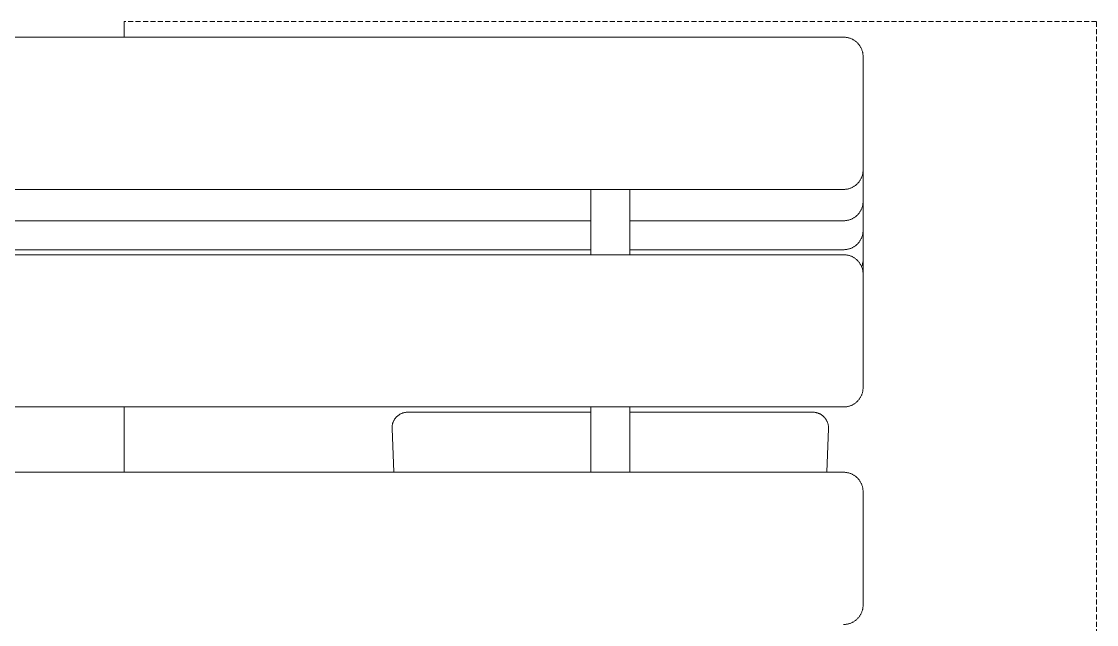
# Model space of a CAD drawing. Header units: millimetres. Extents: x -273 to 4197, y -77 to 2867.
# Drawn here: x 1527.9 to 1804.3, y 1538.4 to 1693.5 of the extents above; entities that cross this region are included whole.
import ezdxf

# ---------------------------------------------------------------- set-up
doc = ezdxf.new("R2010")
doc.units = ezdxf.units.MM
doc.linetypes.add('HIDDEN', pattern=[1.905, 1.27, -0.635])
doc.layers.add('ZANO_R', color=7, linetype='Continuous', lineweight=0)
doc.layers.add('ZANO_R_przerywana', color=7, linetype='HIDDEN', lineweight=0)

msp = doc.modelspace()

# ---------------------------------------------------------------- linework, layer by layer
at = {"layer": 'ZANO_R'}
for p, q in [((1554.31, 1693.49), (1554.31, 1689.46)), ((-50.69, 1689.46), (1739.31, 1689.46)), ((1739.31, 1689.46), (1739.48, 1689.45)), ((1739.48, 1689.45), (1739.65, 1689.44)), ((1739.65, 1689.44), (1739.82, 1689.43)), ((1739.82, 1689.43), (1739.99, 1689.41)), ((1739.99, 1689.41), (1740.16, 1689.38)), ((1740.16, 1689.38), (1740.33, 1689.35)), ((1740.33, 1689.35), (1740.49, 1689.31)), ((1740.49, 1689.31), (1740.66, 1689.27)), ((1740.66, 1689.27), (1740.82, 1689.22)), ((1740.82, 1689.22), (1740.98, 1689.17)), ((1740.98, 1689.17), (1741.14, 1689.11)), ((1741.14, 1689.11), (1741.3, 1689.04)), ((1741.3, 1689.04), (1741.46, 1688.97)), ((1741.46, 1688.97), (1741.61, 1688.9)), ((1741.61, 1688.9), (1741.76, 1688.81)), ((1741.76, 1688.81), (1741.91, 1688.73)), ((1741.91, 1688.73), (1742.05, 1688.64)), ((1742.05, 1688.64), (1742.19, 1688.54)), ((1742.19, 1688.54), (1742.33, 1688.44)), ((1742.33, 1688.44), (1742.46, 1688.33)), ((1742.46, 1688.33), (1742.6, 1688.22)), ((1742.6, 1688.22), (1742.72, 1688.11)), ((1742.72, 1688.11), (1742.84, 1687.99)), ((1742.84, 1687.99), (1742.96, 1687.87)), ((1742.96, 1687.87), (1743.08, 1687.74)), ((1743.08, 1687.74), (1743.19, 1687.61)), ((1743.19, 1687.61), (1743.29, 1687.48)), ((1743.29, 1687.48), (1743.39, 1687.34)), ((1743.39, 1687.34), (1743.49, 1687.2)), ((1743.49, 1687.2), (1743.58, 1687.05)), ((1743.58, 1687.05), (1743.67, 1686.91)), ((1743.67, 1686.91), (1743.75, 1686.76)), ((1743.75, 1686.76), (1743.82, 1686.6)), ((1743.82, 1686.6), (1743.9, 1686.45)), ((1743.9, 1686.45), (1743.96, 1686.29)), ((1743.96, 1686.29), (1744.02, 1686.13)), ((1744.02, 1686.13), (1744.08, 1685.97)), ((1744.08, 1685.97), (1744.12, 1685.81)), ((1744.12, 1685.81), (1744.17, 1685.64)), ((1744.17, 1685.64), (1744.2, 1685.47)), ((1744.2, 1685.47), (1744.24, 1685.31)), ((1744.24, 1685.31), (1744.26, 1685.14)), ((1744.26, 1685.14), (1744.28, 1684.97)), ((1744.28, 1684.97), (1744.3, 1684.8)), ((1744.3, 1684.8), (1744.31, 1684.63)), ((1744.31, 1684.63), (1744.31, 1684.46)), ((1744.31, 1684.46), (1744.31, 1683.27)), ((1744.31, 1683.27), (1744.31, 1655.3)), ((1743.58, 1652.7), (1743.49, 1652.56)), ((1743.67, 1652.85), (1743.58, 1652.7)), ((1743.75, 1653), (1743.67, 1652.85)), ((1743.82, 1653.15), (1743.75, 1653)), ((1743.9, 1653.31), (1743.82, 1653.15)), ((1743.96, 1653.46), (1743.9, 1653.31)), ((1744.02, 1653.62), (1743.96, 1653.46)), ((1744.08, 1653.79), (1744.02, 1653.62)), ((1744.12, 1653.95), (1744.08, 1653.79)), ((1744.17, 1654.12), (1744.12, 1653.95)), ((1744.2, 1654.28), (1744.17, 1654.12)), ((1744.24, 1654.45), (1744.2, 1654.28)), ((1744.26, 1654.62), (1744.24, 1654.45)), ((1744.28, 1654.79), (1744.26, 1654.62)), ((1744.3, 1654.96), (1744.28, 1654.79)), ((1744.31, 1655.13), (1744.3, 1654.96)), ((1744.31, 1655.3), (1744.31, 1655.13)), ((1744.31, 1655.18), (1744.31, 1650.96)), ((1739.31, 1650.3), (-50.69, 1650.3)), ((1674.31, 1633.51), (1674.31, 1650.3)), ((1684.31, 1633.51), (1684.31, 1650.3)), ((1739.48, 1650.3), (1739.31, 1650.3)), ((1739.65, 1650.31), (1739.48, 1650.3)), ((1739.82, 1650.33), (1739.65, 1650.31)), ((1739.99, 1650.35), (1739.82, 1650.33)), ((1740.16, 1650.37), (1739.99, 1650.35)), ((1740.33, 1650.4), (1740.16, 1650.37)), ((1740.49, 1650.44), (1740.33, 1650.4)), ((1740.66, 1650.48), (1740.49, 1650.44)), ((1740.82, 1650.53), (1740.66, 1650.48)), ((1740.98, 1650.59), (1740.82, 1650.53)), ((1741.14, 1650.65), (1740.98, 1650.59)), ((1741.3, 1650.71), (1741.14, 1650.65)), ((1741.46, 1650.78), (1741.3, 1650.71)), ((1741.61, 1650.86), (1741.46, 1650.78)), ((1741.76, 1650.94), (1741.61, 1650.86)), ((1741.91, 1651.03), (1741.76, 1650.94)), ((1742.05, 1651.12), (1741.91, 1651.03)), ((1742.19, 1651.21), (1742.05, 1651.12)), ((1742.33, 1651.31), (1742.19, 1651.21)), ((1742.46, 1651.42), (1742.33, 1651.31)), ((1742.6, 1651.53), (1742.46, 1651.42)), ((1742.72, 1651.64), (1742.6, 1651.53)), ((1742.84, 1651.76), (1742.72, 1651.64)), ((1742.96, 1651.89), (1742.84, 1651.76)), ((1743.08, 1652.01), (1742.96, 1651.89)), ((1743.19, 1652.14), (1743.08, 1652.01)), ((1743.29, 1652.28), (1743.19, 1652.14)), ((1743.39, 1652.42), (1743.29, 1652.28)), ((1743.49, 1652.56), (1743.39, 1652.42)), ((1744.31, 1650.96), (1744.31, 1647.24)), ((1744.31, 1647.24), (1744.31, 1647.07)), ((1743.49, 1644.5), (1743.39, 1644.36)), ((1743.58, 1644.64), (1743.49, 1644.5)), ((1743.67, 1644.79), (1743.58, 1644.64)), ((1743.75, 1644.94), (1743.67, 1644.79)), ((1743.82, 1645.09), (1743.75, 1644.94)), ((1743.9, 1645.25), (1743.82, 1645.09)), ((1743.96, 1645.41), (1743.9, 1645.25)), ((1744.02, 1645.57), (1743.96, 1645.41)), ((1744.08, 1645.73), (1744.02, 1645.57)), ((1744.12, 1645.89), (1744.08, 1645.73)), ((1744.17, 1646.06), (1744.12, 1645.89)), ((1744.2, 1646.22), (1744.17, 1646.06)), ((1744.24, 1646.39), (1744.2, 1646.22)), ((1744.26, 1646.56), (1744.24, 1646.39)), ((1744.28, 1646.73), (1744.26, 1646.56)), ((1744.3, 1646.9), (1744.28, 1646.73)), ((1744.31, 1647.07), (1744.3, 1646.9)), ((1744.31, 1647.12), (1744.31, 1643.52)), ((1674.31, 1642.24), (849.31, 1642.24)), ((1739.31, 1642.24), (1684.31, 1642.24)), ((1739.48, 1642.24), (1739.31, 1642.24)), ((1739.65, 1642.25), (1739.48, 1642.24)), ((1739.82, 1642.27), (1739.65, 1642.25)), ((1739.99, 1642.29), (1739.82, 1642.27)), ((1740.16, 1642.31), (1739.99, 1642.29)), ((1740.33, 1642.35), (1740.16, 1642.31)), ((1740.49, 1642.38), (1740.33, 1642.35)), ((1740.66, 1642.43), (1740.49, 1642.38)), ((1740.82, 1642.47), (1740.66, 1642.43)), ((1740.98, 1642.53), (1740.82, 1642.47)), ((1741.14, 1642.59), (1740.98, 1642.53)), ((1741.3, 1642.65), (1741.14, 1642.59)), ((1741.46, 1642.73), (1741.3, 1642.65)), ((1741.61, 1642.8), (1741.46, 1642.73)), ((1741.76, 1642.88), (1741.61, 1642.8)), ((1741.91, 1642.97), (1741.76, 1642.88)), ((1742.05, 1643.06), (1741.91, 1642.97)), ((1742.19, 1643.16), (1742.05, 1643.06)), ((1742.33, 1643.26), (1742.19, 1643.16)), ((1742.46, 1643.36), (1742.33, 1643.26)), ((1742.6, 1643.47), (1742.46, 1643.36)), ((1742.72, 1643.59), (1742.6, 1643.47)), ((1742.84, 1643.7), (1742.72, 1643.59)), ((1742.96, 1643.83), (1742.84, 1643.7)), ((1743.08, 1643.95), (1742.96, 1643.83)), ((1743.19, 1644.09), (1743.08, 1643.95)), ((1743.29, 1644.22), (1743.19, 1644.09)), ((1743.39, 1644.36), (1743.29, 1644.22)), ((1744.31, 1643.52), (1744.31, 1639.79)), ((1744.24, 1638.94), (1744.2, 1638.78)), ((1744.26, 1639.11), (1744.24, 1638.94)), ((1744.28, 1639.28), (1744.26, 1639.11)), ((1744.3, 1639.45), (1744.28, 1639.28)), ((1744.31, 1639.62), (1744.3, 1639.45)), ((1744.31, 1639.79), (1744.31, 1639.62)), ((1744.31, 1639.67), (1744.31, 1636.07)), ((1742.72, 1636.14), (1742.6, 1636.02)), ((1742.84, 1636.26), (1742.72, 1636.14)), ((1742.96, 1636.38), (1742.84, 1636.26)), ((1743.08, 1636.51), (1742.96, 1636.38)), ((1743.19, 1636.64), (1743.08, 1636.51)), ((1743.29, 1636.77), (1743.19, 1636.64)), ((1743.39, 1636.91), (1743.29, 1636.77)), ((1743.49, 1637.05), (1743.39, 1636.91)), ((1743.58, 1637.2), (1743.49, 1637.05)), ((1743.67, 1637.34), (1743.58, 1637.2)), ((1743.75, 1637.49), (1743.67, 1637.34)), ((1743.82, 1637.65), (1743.75, 1637.49)), ((1743.9, 1637.8), (1743.82, 1637.65)), ((1743.96, 1637.96), (1743.9, 1637.8)), ((1744.02, 1638.12), (1743.96, 1637.96)), ((1744.08, 1638.28), (1744.02, 1638.12)), ((1744.12, 1638.44), (1744.08, 1638.28)), ((1744.17, 1638.61), (1744.12, 1638.44)), ((1744.2, 1638.78), (1744.17, 1638.61)), ((-50.69, 1633.51), (1739.31, 1633.51)), ((1674.31, 1634.79), (849.31, 1634.79)), ((1739.31, 1634.79), (1684.31, 1634.79)), ((1739.48, 1634.8), (1739.31, 1634.79)), ((1739.31, 1633.51), (1739.48, 1633.5)), ((1739.65, 1634.81), (1739.48, 1634.8)), ((1739.48, 1633.5), (1739.65, 1633.49)), ((1739.82, 1634.82), (1739.65, 1634.81)), ((1739.65, 1633.49), (1739.82, 1633.48)), ((1739.99, 1634.84), (1739.82, 1634.82)), ((1739.82, 1633.48), (1739.99, 1633.46)), ((1740.16, 1634.87), (1739.99, 1634.84)), ((1739.99, 1633.46), (1740.16, 1633.43)), ((1740.33, 1634.9), (1740.16, 1634.87)), ((1740.16, 1633.43), (1740.33, 1633.4)), ((1740.49, 1634.94), (1740.33, 1634.9)), ((1740.33, 1633.4), (1740.49, 1633.36)), ((1740.66, 1634.98), (1740.49, 1634.94)), ((1740.49, 1633.36), (1740.66, 1633.32)), ((1740.82, 1635.03), (1740.66, 1634.98)), ((1740.66, 1633.32), (1740.82, 1633.27)), ((1740.98, 1635.08), (1740.82, 1635.03)), ((1741.14, 1635.14), (1740.98, 1635.08)), ((1741.3, 1635.21), (1741.14, 1635.14)), ((1741.46, 1635.28), (1741.3, 1635.21)), ((1741.61, 1635.35), (1741.46, 1635.28)), ((1741.76, 1635.44), (1741.61, 1635.35)), ((1741.91, 1635.52), (1741.76, 1635.44)), ((1742.05, 1635.61), (1741.91, 1635.52)), ((1742.19, 1635.71), (1742.05, 1635.61)), ((1742.33, 1635.81), (1742.19, 1635.71)), ((1742.46, 1635.91), (1742.33, 1635.81)), ((1742.6, 1636.02), (1742.46, 1635.91)), ((1744.31, 1636.07), (1744.31, 1632.35)), ((1740.82, 1633.27), (1740.98, 1633.22)), ((1740.98, 1633.22), (1741.14, 1633.16)), ((1741.14, 1633.16), (1741.3, 1633.09)), ((1741.3, 1633.09), (1741.46, 1633.02)), ((1741.46, 1633.02), (1741.61, 1632.95)), ((1741.61, 1632.95), (1741.76, 1632.86)), ((1741.76, 1632.86), (1741.91, 1632.78)), ((1741.91, 1632.78), (1742.05, 1632.69)), ((1742.05, 1632.69), (1742.19, 1632.59)), ((1742.19, 1632.59), (1742.33, 1632.49)), ((1742.33, 1632.49), (1742.46, 1632.38)), ((1742.46, 1632.38), (1742.6, 1632.27)), ((1742.6, 1632.27), (1742.72, 1632.16)), ((1742.72, 1632.16), (1742.84, 1632.04)), ((1742.84, 1632.04), (1742.96, 1631.92)), ((1742.96, 1631.92), (1743.08, 1631.79)), ((1743.08, 1631.79), (1743.19, 1631.66)), ((1743.19, 1631.66), (1743.29, 1631.53)), ((1743.29, 1631.53), (1743.39, 1631.39)), ((1743.39, 1631.39), (1743.49, 1631.25)), ((1743.49, 1631.25), (1743.58, 1631.1)), ((1743.58, 1631.1), (1743.67, 1630.96)), ((1743.67, 1630.96), (1743.75, 1630.81)), ((1743.75, 1630.81), (1743.82, 1630.65)), ((1743.82, 1630.65), (1743.9, 1630.5)), ((1743.99, 1630.58), (1743.93, 1630.43)), ((1744.04, 1630.73), (1743.99, 1630.58)), ((1744.09, 1630.89), (1744.04, 1630.73)), ((1744.14, 1631.05), (1744.09, 1630.89)), ((1744.18, 1631.21), (1744.14, 1631.05)), ((1744.21, 1631.37), (1744.18, 1631.21)), ((1744.24, 1631.53), (1744.21, 1631.37)), ((1744.27, 1631.69), (1744.24, 1631.53)), ((1744.29, 1631.85), (1744.27, 1631.69)), ((1744.3, 1632.02), (1744.29, 1631.85)), ((1744.31, 1632.18), (1744.3, 1632.02)), ((1744.31, 1632.35), (1744.31, 1632.18)), ((1744.31, 1632.23), (1744.31, 1628.62)), ((1743.9, 1630.5), (1743.96, 1630.34)), ((1743.96, 1630.34), (1744.02, 1630.18)), ((1744.02, 1630.18), (1744.08, 1630.02)), ((1744.08, 1630.02), (1744.12, 1629.86)), ((1744.12, 1629.86), (1744.17, 1629.69)), ((1744.17, 1629.69), (1744.2, 1629.52)), ((1744.2, 1629.52), (1744.24, 1629.36)), ((1744.24, 1629.36), (1744.26, 1629.19)), ((1744.26, 1629.19), (1744.28, 1629.02)), ((1744.28, 1629.02), (1744.3, 1628.85)), ((1744.3, 1628.85), (1744.31, 1628.68)), ((1744.31, 1628.68), (1744.31, 1628.51)), ((1744.31, 1628.51), (1744.31, 1627.32)), ((1744.31, 1627.32), (1744.31, 1599.35)), ((1743.96, 1597.51), (1743.9, 1597.36)), ((1744.02, 1597.67), (1743.96, 1597.51)), ((1744.08, 1597.84), (1744.02, 1597.67)), ((1744.12, 1598), (1744.08, 1597.84)), ((1744.17, 1598.17), (1744.12, 1598)), ((1744.2, 1598.33), (1744.17, 1598.17)), ((1744.24, 1598.5), (1744.2, 1598.33)), ((1744.26, 1598.67), (1744.24, 1598.5)), ((1744.28, 1598.84), (1744.26, 1598.67)), ((1744.3, 1599.01), (1744.28, 1598.84)), ((1744.31, 1599.18), (1744.3, 1599.01)), ((1744.31, 1599.35), (1744.31, 1599.18)), ((1740.98, 1594.64), (1740.82, 1594.58)), ((1741.14, 1594.7), (1740.98, 1594.64)), ((1741.3, 1594.76), (1741.14, 1594.7)), ((1741.46, 1594.83), (1741.3, 1594.76)), ((1741.61, 1594.91), (1741.46, 1594.83)), ((1741.76, 1594.99), (1741.61, 1594.91)), ((1741.91, 1595.08), (1741.76, 1594.99)), ((1742.05, 1595.17), (1741.91, 1595.08)), ((1742.19, 1595.26), (1742.05, 1595.17)), ((1742.33, 1595.36), (1742.19, 1595.26)), ((1742.46, 1595.47), (1742.33, 1595.36)), ((1742.6, 1595.58), (1742.46, 1595.47)), ((1742.72, 1595.69), (1742.6, 1595.58)), ((1742.84, 1595.81), (1742.72, 1595.69)), ((1742.96, 1595.94), (1742.84, 1595.81)), ((1743.08, 1596.06), (1742.96, 1595.94)), ((1743.19, 1596.19), (1743.08, 1596.06)), ((1743.29, 1596.33), (1743.19, 1596.19)), ((1743.39, 1596.47), (1743.29, 1596.33)), ((1743.49, 1596.61), (1743.39, 1596.47)), ((1743.58, 1596.75), (1743.49, 1596.61)), ((1743.67, 1596.9), (1743.58, 1596.75)), ((1743.75, 1597.05), (1743.67, 1596.9)), ((1743.82, 1597.2), (1743.75, 1597.05)), ((1743.9, 1597.36), (1743.82, 1597.2)), ((1739.31, 1594.35), (-50.69, 1594.35)), ((1554.31, 1594.35), (1554.31, 1577.56)), ((1624.48, 1591.91), (1624.38, 1591.82)), ((1624.58, 1592), (1624.48, 1591.91)), ((1624.69, 1592.09), (1624.58, 1592)), ((1624.8, 1592.17), (1624.69, 1592.09)), ((1624.91, 1592.25), (1624.8, 1592.17)), ((1625.02, 1592.33), (1624.91, 1592.25)), ((1625.13, 1592.4), (1625.02, 1592.33)), ((1625.25, 1592.47), (1625.13, 1592.4)), ((1625.37, 1592.54), (1625.25, 1592.47)), ((1625.49, 1592.6), (1625.37, 1592.54)), ((1625.62, 1592.66), (1625.49, 1592.6)), ((1625.75, 1592.71), (1625.62, 1592.66)), ((1625.87, 1592.76), (1625.75, 1592.71)), ((1626, 1592.8), (1625.87, 1592.76)), ((1626.13, 1592.84), (1626, 1592.8)), ((1626.27, 1592.87), (1626.13, 1592.84)), ((1626.4, 1592.9), (1626.27, 1592.87)), ((1626.53, 1592.93), (1626.4, 1592.9)), ((1626.67, 1592.95), (1626.53, 1592.93)), ((1626.8, 1592.97), (1626.67, 1592.95)), ((1626.94, 1592.98), (1626.8, 1592.97)), ((1627.08, 1592.98), (1626.94, 1592.98)), ((1627.21, 1592.99), (1627.08, 1592.98)), ((1674.31, 1592.99), (1627.21, 1592.99)), ((1674.31, 1577.56), (1674.31, 1594.35)), ((1684.31, 1577.56), (1684.31, 1594.35)), ((1731.41, 1592.99), (1684.31, 1592.99)), ((1731.54, 1592.98), (1731.41, 1592.99)), ((1731.68, 1592.98), (1731.54, 1592.98)), ((1731.82, 1592.97), (1731.68, 1592.98)), ((1731.95, 1592.95), (1731.82, 1592.97)), ((1732.09, 1592.93), (1731.95, 1592.95)), ((1732.22, 1592.9), (1732.09, 1592.93)), ((1732.36, 1592.87), (1732.22, 1592.9)), ((1732.49, 1592.84), (1732.36, 1592.87)), ((1732.62, 1592.8), (1732.49, 1592.84)), ((1732.75, 1592.75), (1732.62, 1592.8)), ((1732.88, 1592.71), (1732.75, 1592.75)), ((1733, 1592.65), (1732.88, 1592.71)), ((1733.13, 1592.6), (1733, 1592.65)), ((1733.25, 1592.54), (1733.13, 1592.6)), ((1733.37, 1592.47), (1733.25, 1592.54)), ((1733.49, 1592.4), (1733.37, 1592.47)), ((1733.6, 1592.33), (1733.49, 1592.4)), ((1733.72, 1592.25), (1733.6, 1592.33)), ((1733.83, 1592.17), (1733.72, 1592.25)), ((1733.93, 1592.09), (1733.83, 1592.17)), ((1734.04, 1592), (1733.93, 1592.09)), ((1734.14, 1591.91), (1734.04, 1592)), ((1734.24, 1591.81), (1734.14, 1591.91)), ((1739.48, 1594.35), (1739.31, 1594.35)), ((1739.65, 1594.36), (1739.48, 1594.35)), ((1739.82, 1594.38), (1739.65, 1594.36)), ((1739.99, 1594.4), (1739.82, 1594.38)), ((1740.16, 1594.42), (1739.99, 1594.4)), ((1740.33, 1594.45), (1740.16, 1594.42)), ((1740.49, 1594.49), (1740.33, 1594.45)), ((1740.66, 1594.53), (1740.49, 1594.49)), ((1740.82, 1594.58), (1740.66, 1594.53)), ((1623.22, 1589.26), (1623.21, 1589.12)), ((1623.21, 1589.12), (1623.21, 1588.99)), ((1623.23, 1589.4), (1623.22, 1589.26)), ((1623.25, 1589.53), (1623.23, 1589.4)), ((1623.27, 1589.67), (1623.25, 1589.53)), ((1623.3, 1589.8), (1623.27, 1589.67)), ((1623.33, 1589.93), (1623.3, 1589.8)), ((1623.36, 1590.07), (1623.33, 1589.93)), ((1623.4, 1590.2), (1623.36, 1590.07)), ((1623.44, 1590.33), (1623.4, 1590.2)), ((1623.49, 1590.45), (1623.44, 1590.33)), ((1623.54, 1590.58), (1623.49, 1590.45)), ((1623.6, 1590.7), (1623.54, 1590.58)), ((1623.66, 1590.83), (1623.6, 1590.7)), ((1623.73, 1590.95), (1623.66, 1590.83)), ((1623.79, 1591.07), (1623.73, 1590.95)), ((1623.87, 1591.18), (1623.79, 1591.07)), ((1623.94, 1591.29), (1623.87, 1591.18)), ((1624.03, 1591.4), (1623.94, 1591.29)), ((1624.11, 1591.51), (1624.03, 1591.4)), ((1624.2, 1591.62), (1624.11, 1591.51)), ((1624.29, 1591.72), (1624.2, 1591.62)), ((1624.38, 1591.82), (1624.29, 1591.72)), ((1734.33, 1591.71), (1734.24, 1591.81)), ((1734.43, 1591.61), (1734.33, 1591.71)), ((1734.51, 1591.51), (1734.43, 1591.61)), ((1734.6, 1591.4), (1734.51, 1591.51)), ((1734.68, 1591.29), (1734.6, 1591.4)), ((1734.76, 1591.17), (1734.68, 1591.29)), ((1734.83, 1591.06), (1734.76, 1591.17)), ((1734.9, 1590.94), (1734.83, 1591.06)), ((1734.96, 1590.82), (1734.9, 1590.94)), ((1735.02, 1590.7), (1734.96, 1590.82)), ((1735.08, 1590.57), (1735.02, 1590.7)), ((1735.13, 1590.44), (1735.08, 1590.57)), ((1735.18, 1590.32), (1735.13, 1590.44)), ((1735.22, 1590.19), (1735.18, 1590.32)), ((1735.26, 1590.06), (1735.22, 1590.19)), ((1735.3, 1589.92), (1735.26, 1590.06)), ((1735.32, 1589.79), (1735.3, 1589.92)), ((1735.35, 1589.65), (1735.32, 1589.79)), ((1735.37, 1589.52), (1735.35, 1589.65)), ((1735.39, 1589.38), (1735.37, 1589.52)), ((1735.4, 1589.25), (1735.39, 1589.38)), ((1735.4, 1589.11), (1735.4, 1589.25)), ((1735.41, 1588.97), (1735.4, 1589.11)), ((1623.21, 1588.91), (1623.21, 1588.99)), ((1623.22, 1588.84), (1623.21, 1588.91)), ((1623.22, 1588.84), (1623.64, 1577.56)), ((1734.98, 1577.56), (1735.4, 1588.84)), ((1735.4, 1588.84), (1735.41, 1588.97)), ((-50.69, 1577.56), (1739.31, 1577.56)), ((1739.31, 1577.56), (1739.48, 1577.55)), ((1739.48, 1577.55), (1739.65, 1577.54)), ((1739.65, 1577.54), (1739.82, 1577.53)), ((1739.82, 1577.53), (1739.99, 1577.51)), ((1739.99, 1577.51), (1740.16, 1577.48)), ((1740.16, 1577.48), (1740.33, 1577.45)), ((1740.33, 1577.45), (1740.49, 1577.41)), ((1740.49, 1577.41), (1740.66, 1577.37)), ((1740.66, 1577.37), (1740.82, 1577.32)), ((1740.82, 1577.32), (1740.98, 1577.27)), ((1740.98, 1577.27), (1741.14, 1577.21)), ((1741.14, 1577.21), (1741.3, 1577.14)), ((1741.3, 1577.14), (1741.46, 1577.07)), ((1741.46, 1577.07), (1741.61, 1577)), ((1741.61, 1577), (1741.76, 1576.91)), ((1741.76, 1576.91), (1741.91, 1576.83)), ((1741.91, 1576.83), (1742.05, 1576.74)), ((1742.05, 1576.74), (1742.19, 1576.64)), ((1742.19, 1576.64), (1742.33, 1576.54)), ((1742.33, 1576.54), (1742.46, 1576.43)), ((1742.46, 1576.43), (1742.6, 1576.32)), ((1742.6, 1576.32), (1742.72, 1576.21)), ((1742.72, 1576.21), (1742.84, 1576.09)), ((1742.84, 1576.09), (1742.96, 1575.97)), ((1742.96, 1575.97), (1743.08, 1575.84)), ((1743.08, 1575.84), (1743.19, 1575.71)), ((1743.19, 1575.71), (1743.29, 1575.58)), ((1743.29, 1575.58), (1743.39, 1575.44)), ((1743.39, 1575.44), (1743.49, 1575.3)), ((1743.49, 1575.3), (1743.58, 1575.15)), ((1743.58, 1575.15), (1743.67, 1575.01)), ((1743.67, 1575.01), (1743.75, 1574.86)), ((1743.75, 1574.86), (1743.82, 1574.7)), ((1743.82, 1574.7), (1743.9, 1574.55)), ((1743.9, 1574.55), (1743.96, 1574.39)), ((1743.96, 1574.39), (1744.02, 1574.23)), ((1744.02, 1574.23), (1744.08, 1574.07)), ((1744.08, 1574.07), (1744.12, 1573.91)), ((1744.12, 1573.91), (1744.17, 1573.74)), ((1744.17, 1573.74), (1744.2, 1573.57)), ((1744.2, 1573.57), (1744.24, 1573.41)), ((1744.24, 1573.41), (1744.26, 1573.24)), ((1744.26, 1573.24), (1744.28, 1573.07)), ((1744.28, 1573.07), (1744.3, 1572.9)), ((1744.3, 1572.9), (1744.31, 1572.73)), ((1744.31, 1572.73), (1744.31, 1572.56)), ((1744.31, 1572.56), (1744.31, 1571.37)), ((1744.31, 1571.37), (1744.31, 1543.4)), ((1744.17, 1542.22), (1744.12, 1542.05)), ((1744.2, 1542.38), (1744.17, 1542.22)), ((1744.24, 1542.55), (1744.2, 1542.38)), ((1744.26, 1542.72), (1744.24, 1542.55)), ((1744.28, 1542.89), (1744.26, 1542.72)), ((1744.3, 1543.06), (1744.28, 1542.89)), ((1744.31, 1543.23), (1744.3, 1543.06)), ((1744.31, 1543.4), (1744.31, 1543.23)), ((1742.33, 1539.41), (1742.19, 1539.31)), ((1742.46, 1539.52), (1742.33, 1539.41)), ((1742.6, 1539.63), (1742.46, 1539.52)), ((1742.72, 1539.74), (1742.6, 1539.63)), ((1742.84, 1539.86), (1742.72, 1539.74)), ((1742.96, 1539.99), (1742.84, 1539.86)), ((1743.08, 1540.11), (1742.96, 1539.99)), ((1743.19, 1540.24), (1743.08, 1540.11)), ((1743.29, 1540.38), (1743.19, 1540.24)), ((1743.39, 1540.52), (1743.29, 1540.38)), ((1743.49, 1540.66), (1743.39, 1540.52)), ((1743.58, 1540.8), (1743.49, 1540.66)), ((1743.67, 1540.95), (1743.58, 1540.8)), ((1743.75, 1541.1), (1743.67, 1540.95)), ((1743.82, 1541.25), (1743.75, 1541.1)), ((1743.9, 1541.41), (1743.82, 1541.25)), ((1743.96, 1541.56), (1743.9, 1541.41)), ((1744.02, 1541.72), (1743.96, 1541.56)), ((1744.08, 1541.89), (1744.02, 1541.72)), ((1744.12, 1542.05), (1744.08, 1541.89)), ((1739.48, 1538.4), (1739.31, 1538.4)), ((1739.65, 1538.41), (1739.48, 1538.4)), ((1739.82, 1538.43), (1739.65, 1538.41)), ((1739.99, 1538.45), (1739.82, 1538.43)), ((1740.16, 1538.47), (1739.99, 1538.45)), ((1740.33, 1538.5), (1740.16, 1538.47)), ((1740.49, 1538.54), (1740.33, 1538.5)), ((1740.66, 1538.58), (1740.49, 1538.54)), ((1740.82, 1538.63), (1740.66, 1538.58)), ((1740.98, 1538.69), (1740.82, 1538.63)), ((1741.14, 1538.75), (1740.98, 1538.69)), ((1741.3, 1538.81), (1741.14, 1538.75)), ((1741.46, 1538.88), (1741.3, 1538.81)), ((1741.61, 1538.96), (1741.46, 1538.88)), ((1741.76, 1539.04), (1741.61, 1538.96)), ((1741.91, 1539.13), (1741.76, 1539.04)), ((1742.05, 1539.22), (1741.91, 1539.13)), ((1742.19, 1539.31), (1742.05, 1539.22))]:
    msp.add_line(p, q, dxfattribs=at)
at = {"layer": 'ZANO_R_przerywana'}
for p, q in [((1804.31, 1693.49), (1554.31, 1693.49)), ((1804.31, 1143.49), (1804.31, 1693.49))]:
    msp.add_line(p, q, dxfattribs=at)

doc.saveas('drawing.dxf')
